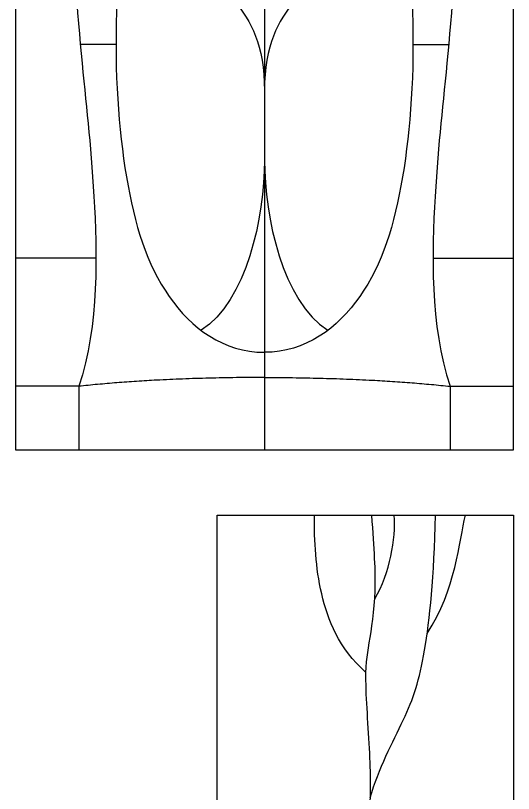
# Model space of a CAD drawing. Header units: millimetres. Extents: x -155 to 174, y -195 to 151.
# Drawn here: x 149.85 to 174.3, y -117 to -78.82 of the extents above; entities that cross this region are included whole.
import ezdxf

# ---------------------------------------------------------------- set-up
doc = ezdxf.new("R2010")
doc.units = ezdxf.units.MM
doc.header["$MEASUREMENT"] = 0
doc.layers.add('Layer 03', color=5, linetype='Continuous')

msp = doc.modelspace()

# ---------------------------------------------------------------- linework, layer by layer
at = {"layer": 'Layer 03'}
for p, q in [((159.745, -172.719), (159.745, -103.345)), ((159.745, -103.345), (174.301, -103.345)), ((174.301, -103.345), (174.301, -172.719))]:
    msp.add_line(p, q, dxfattribs=at)
msp.add_lwpolyline([(149.845, -100.128), (174.301, -100.128), (174.301, -46.581), (149.845, -46.581)], close=True, dxfattribs=at)
for points in [[(162.073, -46.581), (162.073, -100.128)], [(154.78, -80.243), (153.026, -80.243)], [(169.367, -80.243), (171.12, -80.243)], [(153.798, -90.723), (149.845, -90.723)], [(170.349, -90.723), (174.301, -90.723)], [(152.956, -97.017), (149.845, -97.017)], [(152.956, -97.017), (152.956, -100.128)], [(171.19, -97.017), (171.19, -100.128)], [(171.19, -97.017), (174.301, -97.017)]]:
    msp.add_lwpolyline(points, dxfattribs=at)
for points, degree in [([(162.073, -46.581), (160.864, -49.363), (156.593, -53.002), (153.983, -60.2), (152.322, -71.748), (153.083, -81.398), (153.756, -86.803), (153.957, -94.024), (152.956, -97.017)], 3), ([(162.073, -46.581), (163.283, -49.363), (167.554, -53.002), (170.164, -60.2), (171.825, -71.748), (171.064, -81.398), (170.39, -86.803), (170.189, -94.024), (171.19, -97.017)], 3), ([(155.613, -50.978), (156.514, -50.978), (157.903, -50.57), (159.718, -49.502), (161.284, -50.499), (161.177, -52.741), (158.015, -55.466), (153.549, -56.943), (151.556, -60.081), (152.368, -61.631), (154.767, -60.671), (157.254, -59.291), (159.492, -59.01), (159.453, -60.725), (157.646, -64.326), (155.727, -69.455), (154.509, -78.817), (155.089, -87.153), (156.891, -92.983), (160.072, -95.348), (162.073, -95.348)], 3), ([(168.533, -50.978), (167.632, -50.978), (166.244, -50.57), (164.429, -49.502), (162.862, -50.499), (162.969, -52.741), (166.131, -55.466), (170.598, -56.943), (172.591, -60.081), (171.779, -61.631), (169.38, -60.671), (166.892, -59.291), (164.655, -59.01), (164.694, -60.725), (166.5, -64.326), (168.42, -69.455), (169.638, -78.817), (169.057, -87.153), (167.255, -92.983), (164.074, -95.348), (162.073, -95.348)], 3), ([(162.073, -85.928), (162.073, -88.709), (161.18, -92.853), (158.965, -94.268)], 3), ([(162.073, -85.928), (162.073, -88.709), (162.966, -92.853), (165.182, -94.268)], 3), ([(162.073, -96.584), (157.02, -96.584), (152.956, -97.017)], 2), ([(162.073, -96.584), (167.127, -96.584), (171.19, -97.017)], 2), ([(167.057, -111.064), (165.719, -109.867), (164.643, -107.138), (164.523, -104.65), (164.523, -103.345)], 3), ([(167.452, -172.719), (167.25, -169.009), (167.2, -162.291), (167.654, -159.614), (167.957, -153.068), (167.654, -146.141), (167.503, -139.515), (167.438, -131.661), (166.958, -121.598), (167.236, -118.207), (167.347, -115.872), (166.958, -111.171), (167.18, -109.837), (167.625, -107.138), (167.458, -105.025), (167.347, -103.345)], 3), ([(167.271, -117.22), (167.669, -115.762), (169.104, -113.193), (169.971, -110.592), (170.405, -106.376), (170.471, -103.345)], 3), ([(167.49, -107.448), (168.256, -106.157), (168.519, -104.506), (168.448, -103.345)], 3), ([(170.062, -109.143), (171.472, -107.009), (171.639, -104.608), (171.939, -103.345)], 3)]:
    msp.add_open_spline(points, degree=degree, dxfattribs=at)
for points in [[(156.048, -73.928), (156.63, -74.958), (158.579, -76.208), (160.681, -77.86), (162.073, -80.261), (162.073, -82.505)], [(168.099, -73.928), (167.516, -74.958), (165.568, -76.208), (163.466, -77.86), (162.073, -80.261), (162.073, -82.505)]]:
    msp.add_open_spline(points, degree=3, knots=[1.742588, 1.742588, 1.742588, 1.742588, 5.805251, 11.610502, 17.415754, 17.415754, 17.415754, 17.415754], dxfattribs=at)

doc.saveas('drawing.dxf')
